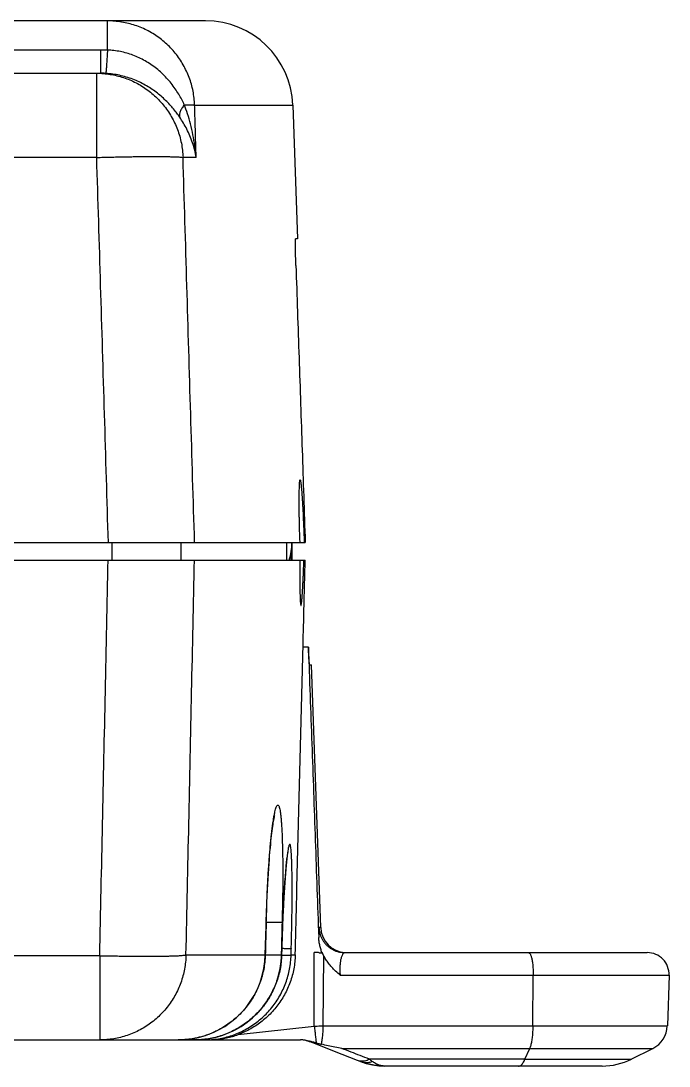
# Model space of a CAD drawing. Header units: inches. Extents: x 0 to 34, y 0 to 22.
# Drawn here: x 20.408 to 21.152, y 6.178 to 7.376 of the extents above; entities that cross this region are included whole.
import ezdxf

# ---------------------------------------------------------------- set-up
doc = ezdxf.new("R2010")
doc.units = ezdxf.units.IN
doc.header["$LTSCALE"] = 1.87
doc.header["$MEASUREMENT"] = 0
doc.layers.get('0').update_dxf_attribs({"linetype": 'CONTINUOUS'})

msp = doc.modelspace()

# ---------------------------------------------------------------- linework, layer by layer
at = {"color": 7, "linetype": 'CONTINUOUS'}
for p, q in [((20.6202, 7.3759), (19.1317, 7.3759)), ((20.5077, 7.3424), (20.5077, 7.3759)), ((20.4997, 7.3425), (19.32, 7.3425)), ((20.4997, 7.3425), (20.4997, 7.3159)), ((14.3255, 7.3159), (20.4997, 7.3159)), ((20.4954, 7.2193), (20.4954, 7.3159)), ((20.6076, 7.2793), (20.7201, 7.2793)), ((20.7201, 7.2793), (20.7255, 7.1259)), ((20.4954, 7.2193), (14.3298, 7.2193)), ((20.6094, 7.2193), (20.5943, 7.2193)), ((20.7255, 7.1259), (20.7233, 7.1259)), ((20.2516, 6.7779), (20.7344, 6.7779)), ((20.5128, 6.7779), (20.5128, 6.7579)), ((20.5919, 6.7779), (20.5919, 6.7579)), ((20.7194, 6.7579), (20.7193, 6.7779)), ((20.2514, 6.7579), (20.7344, 6.7579)), ((20.738, 6.6582), (20.7319, 6.6582)), ((20.7393, 6.6379), (20.7416, 6.6379)), ((20.7521, 6.3368), (20.7416, 6.6379)), ((20.7116, 6.3952), (20.712, 6.401)), ((20.7106, 6.3811), (20.7111, 6.3886)), ((20.7111, 6.3886), (20.7116, 6.3952)), ((20.71, 6.3726), (20.7106, 6.3811)), ((20.709, 6.3517), (20.7095, 6.3629)), ((20.7095, 6.3629), (20.71, 6.3726)), ((20.6896, 6.3425), (20.6897, 6.3424)), ((20.7521, 6.3368), (20.7501, 6.3368)), ((20.4989, 6.3044), (14.3299, 6.3044)), ((20.4989, 6.3044), (20.4989, 6.2079)), ((20.5977, 6.3052), (20.6886, 6.3052)), ((20.6886, 6.3052), (20.6886, 6.3052)), ((20.7069, 6.3052), (20.7073, 6.3052)), ((20.7075, 6.3125), (20.7073, 6.3052)), ((20.7074, 6.3052), (20.7073, 6.3052)), ((20.7075, 6.3121), (20.7075, 6.3125)), ((20.7182, 6.3052), (20.7184, 6.3125)), ((20.7182, 6.3052), (20.7229, 6.3052)), ((20.7448, 6.2237), (20.7448, 6.3079)), ((20.755, 6.2239), (20.7556, 6.3044)), ((20.7801, 6.3079), (21.1265, 6.3079)), ((20.7744, 6.282), (20.9957, 6.282)), ((20.9953, 6.2239), (20.9957, 6.282)), ((20.9957, 6.282), (21.1515, 6.282)), ((21.1515, 6.282), (21.1495, 6.2239)), ((20.6576, 6.214), (20.7448, 6.2237)), ((20.755, 6.2239), (21.1495, 6.2239)), ((14.2035, 6.2079), (20.7291, 6.2079)), ((20.7353, 6.2072), (20.7351, 6.2073)), ((20.739, 6.2062), (20.7407, 6.2056)), ((20.7765, 6.1981), (21.1329, 6.1981)), ((20.9863, 6.1858), (20.9917, 6.1981)), ((21.1082, 6.1858), (21.1329, 6.1981)), ((20.794, 6.1847), (20.7979, 6.1832)), ((20.9863, 6.1858), (20.8079, 6.1858)), ((21.0747, 6.1779), (20.8254, 6.1779))]:
    msp.add_line(p, q, dxfattribs=at)
for points in [[(20.6886, 6.3052), (20.6899, 6.3495), (20.6902, 6.3577), (20.6905, 6.3654), (20.6908, 6.3728), (20.6911, 6.3798), (20.6914, 6.3864), (20.6918, 6.3927), (20.6922, 6.3987), (20.6925, 6.4043), (20.6929, 6.4096), (20.6933, 6.4147), (20.6936, 6.4194), (20.694, 6.4238), (20.6944, 6.428), (20.6948, 6.4319), (20.6951, 6.4355), (20.6955, 6.4389), (20.6958, 6.4421), (20.6962, 6.445), (20.6965, 6.4477), (20.6968, 6.4503), (20.6971, 6.4526), (20.6975, 6.4547), (20.6978, 6.4566), (20.698, 6.4583), (20.6983, 6.4599), (20.6986, 6.4612), (20.6988, 6.4624), (20.699, 6.4633), (20.6992, 6.4641), (20.6993, 6.4646), (20.6994, 6.4649), (20.6994, 6.465)], [(20.712, 6.401), (20.7125, 6.406), (20.7127, 6.4082), (20.7129, 6.4103), (20.7131, 6.4122), (20.7133, 6.414), (20.7135, 6.4156), (20.7137, 6.4171), (20.7139, 6.4184), (20.714, 6.4195), (20.7142, 6.4205), (20.7143, 6.4213), (20.7144, 6.422), (20.7145, 6.4225), (20.7146, 6.4228), (20.7146, 6.4229)], [(20.7074, 6.3052), (20.7077, 6.3183), (20.7079, 6.3255), (20.7082, 6.3325), (20.7084, 6.3392), (20.7087, 6.3456), (20.709, 6.3517)], [(20.5888, 6.2079), (20.5961, 6.2081), (20.6042, 6.2091), (20.6122, 6.2107), (20.6201, 6.2129), (20.6277, 6.2158), (20.6351, 6.2193), (20.6422, 6.2234), (20.6489, 6.2281), (20.6553, 6.2333), (20.6611, 6.239), (20.6666, 6.2452), (20.6714, 6.2518), (20.6758, 6.2588), (20.6795, 6.2662), (20.6827, 6.2738), (20.6852, 6.2817), (20.687, 6.2897), (20.6882, 6.2979), (20.6886, 6.3052)], [(20.6077, 6.2079), (20.615, 6.2081), (20.6231, 6.2091), (20.6311, 6.2107), (20.6389, 6.2129), (20.6466, 6.2158), (20.6539, 6.2193), (20.661, 6.2234), (20.6677, 6.2281), (20.674, 6.2333), (20.6799, 6.239), (20.6853, 6.2452), (20.6902, 6.2518), (20.6945, 6.2588), (20.6983, 6.2662), (20.7014, 6.2738), (20.7039, 6.2817), (20.7057, 6.2897), (20.7069, 6.2979), (20.7074, 6.3052)], [(20.7353, 6.2072), (20.7369, 6.2068), (20.739, 6.2062)], [(20.7407, 6.2056), (20.7764, 6.1916), (20.794, 6.1847)], [(20.7979, 6.1832), (20.8042, 6.181), (20.8115, 6.1792), (20.8189, 6.1782), (20.8254, 6.1779)]]:
    msp.add_lwpolyline(points, dxfattribs=at)
for centre, radius, start, end in [((20.6202, 7.2759), 0.1, 2, 90), ((20.6522, 6.7779), 0.067, 342.6149, 360), ((20.7821, 6.3379), 0.03, 182, 266.2467), ((21.1265, 6.2829), 0.025, 358, 90), ((21.1195, 6.2249), 0.03, 296.566, 358), ((21.0747, 6.2529), 0.075, 270, 296.566)]:
    msp.add_arc(centre, radius, start, end, dxfattribs=at)
for points, knots in [([(20.6076, 7.2793), (20.6075, 7.282), (20.6071, 7.2874), (20.6059, 7.2954), (20.604, 7.3033), (20.6015, 7.311), (20.5983, 7.3184), (20.5946, 7.3256), (20.5903, 7.3324), (20.5855, 7.3389), (20.5802, 7.345), (20.5744, 7.3506), (20.5681, 7.3557), (20.5615, 7.3603), (20.5545, 7.3644), (20.5472, 7.3679), (20.5396, 7.3708), (20.5319, 7.373), (20.5239, 7.3747), (20.5158, 7.3756), (20.5104, 7.3759), (20.5077, 7.3759)], [0, 0, 0, 0, 0.052612, 0.105214, 0.15781, 0.210401, 0.26299, 0.315583, 0.368179, 0.420771, 0.473345, 0.525895, 0.578431, 0.630967, 0.683519, 0.736104, 0.78874, 0.841439, 0.894215, 0.947073, 1, 1, 1, 1]), ([(20.5077, 7.3424), (20.5068, 7.3424), (20.5051, 7.3425), (20.5024, 7.3425), (20.5006, 7.3425), (20.4997, 7.3425)], [0, 0, 0, 0, 0.333155, 0.66649, 1, 1, 1, 1]), ([(20.5077, 7.3424), (20.5076, 7.3413), (20.5075, 7.3391), (20.5073, 7.3358), (20.5071, 7.3327), (20.5069, 7.3298), (20.5067, 7.3271), (20.5066, 7.3246), (20.5064, 7.3224), (20.5063, 7.3204), (20.5061, 7.3188), (20.506, 7.3175), (20.506, 7.3166), (20.5058, 7.316), (20.5059, 7.3157), (20.5058, 7.3157)], [0, 0, 0, 0, 0.125427, 0.247135, 0.36374, 0.473892, 0.576314, 0.669822, 0.753338, 0.825895, 0.886657, 0.934921, 0.970132, 0.991893, 1, 1, 1, 1]), ([(20.5958, 7.2798), (20.5949, 7.2818), (20.5928, 7.2858), (20.5894, 7.292), (20.5853, 7.2982), (20.5807, 7.3044), (20.5755, 7.3104), (20.5699, 7.3161), (20.5639, 7.3213), (20.5575, 7.326), (20.5508, 7.3301), (20.544, 7.3337), (20.5369, 7.3367), (20.5298, 7.339), (20.5225, 7.3408), (20.5151, 7.3419), (20.5102, 7.3423), (20.5077, 7.3424)], [0, 0, 0, 0, 0.05753, 0.119893, 0.185798, 0.25416, 0.323907, 0.3941, 0.464198, 0.533794, 0.602664, 0.670659, 0.737742, 0.803968, 0.869552, 0.934807, 1, 1, 1, 1]), ([(20.4954, 7.3159), (20.498, 7.3159), (20.5032, 7.3156), (20.511, 7.3147), (20.5186, 7.3132), (20.5261, 7.311), (20.5334, 7.3083), (20.5405, 7.305), (20.5473, 7.3011), (20.5539, 7.2966), (20.5602, 7.2916), (20.5662, 7.2859), (20.5716, 7.2798), (20.5766, 7.2732), (20.581, 7.2663), (20.5848, 7.259), (20.588, 7.2515), (20.5906, 7.2437), (20.5925, 7.2357), (20.5938, 7.2276), (20.5942, 7.2221), (20.5943, 7.2193)], [0, 0, 0, 0, 0.051019, 0.102162, 0.153325, 0.204345, 0.255149, 0.306043, 0.357377, 0.409464, 0.462425, 0.516009, 0.569904, 0.623799, 0.677551, 0.73121, 0.78483, 0.838466, 0.892171, 0.945998, 1, 1, 1, 1]), ([(20.5058, 7.3157), (20.5051, 7.3157), (20.5038, 7.3158), (20.5018, 7.3158), (20.5004, 7.3159), (20.4997, 7.3159)], [0, 0, 0, 0, 0.332992, 0.666304, 1, 1, 1, 1]), ([(20.5906, 7.2654), (20.5895, 7.267), (20.5872, 7.2702), (20.5834, 7.275), (20.5791, 7.2799), (20.5744, 7.2848), (20.5692, 7.2896), (20.5635, 7.2942), (20.5574, 7.2985), (20.5509, 7.3025), (20.544, 7.306), (20.5368, 7.3091), (20.5293, 7.3116), (20.5216, 7.3136), (20.5137, 7.315), (20.5085, 7.3155), (20.5058, 7.3157)], [0, 0, 0, 0, 0.056351, 0.116624, 0.180363, 0.247109, 0.316429, 0.387826, 0.460934, 0.535567, 0.61152, 0.688529, 0.766237, 0.844211, 0.92219, 1, 1, 1, 1]), ([(20.5958, 7.2798), (20.5953, 7.2791), (20.5943, 7.2778), (20.593, 7.2758), (20.5919, 7.2738), (20.5911, 7.272), (20.5906, 7.2702), (20.5903, 7.2685), (20.5902, 7.2669), (20.5904, 7.2659), (20.5905, 7.2654)], [0, 0, 0, 0, 0.161077, 0.312155, 0.452664, 0.58225, 0.700941, 0.809252, 0.908322, 1, 1, 1, 1]), ([(20.6094, 7.2193), (20.609, 7.2238), (20.608, 7.2325), (20.6058, 7.2453), (20.603, 7.2575), (20.5997, 7.269), (20.5971, 7.2763), (20.5958, 7.2798)], [0, 0, 0, 0, 0.213689, 0.423897, 0.626865, 0.819532, 1, 1, 1, 1]), ([(20.5958, 7.2798), (20.5967, 7.2798), (20.5983, 7.2798), (20.6006, 7.2798), (20.6026, 7.2797), (20.6043, 7.2796), (20.6057, 7.2796), (20.6068, 7.2795), (20.6073, 7.2794), (20.6076, 7.2793)], [0, 0, 0, 0, 0.219445, 0.415923, 0.587595, 0.732951, 0.850732, 0.939963, 1, 1, 1, 1]), ([(20.6094, 7.2193), (20.6092, 7.226), (20.6088, 7.2393), (20.6082, 7.2593), (20.6078, 7.2727), (20.6076, 7.2793)], [0, 0, 0, 0, 0.333333, 0.666667, 1, 1, 1, 1]), ([(20.6094, 7.2193), (20.6089, 7.2222), (20.6078, 7.2278), (20.6054, 7.2361), (20.6023, 7.2441), (20.5988, 7.2517), (20.5949, 7.2588), (20.592, 7.2632), (20.5906, 7.2654)], [0, 0, 0, 0, 0.172111, 0.344203, 0.514684, 0.681685, 0.843911, 1, 1, 1, 1]), ([(20.4954, 7.2193), (20.498, 7.2194), (20.5032, 7.2196), (20.511, 7.2198), (20.5187, 7.2199), (20.5262, 7.2201), (20.5336, 7.2202), (20.5408, 7.2203), (20.5477, 7.2204), (20.5543, 7.2204), (20.5604, 7.2205), (20.5662, 7.2205), (20.5716, 7.2204), (20.5764, 7.2203), (20.5808, 7.2202), (20.5846, 7.2201), (20.5879, 7.22), (20.5905, 7.2198), (20.5926, 7.2196), (20.5938, 7.2194), (20.5943, 7.2193)], [0, 0, 0, 0, 0.079171, 0.157792, 0.235582, 0.312168, 0.387081, 0.459778, 0.529659, 0.59613, 0.658791, 0.717314, 0.771362, 0.820606, 0.864729, 0.903448, 0.936512, 0.963718, 0.984909, 1, 1, 1, 1]), ([(20.5087, 6.7779), (20.5073, 6.8269), (20.5043, 6.9251), (20.4999, 7.0722), (20.4969, 7.1703), (20.4954, 7.2193)], [0, 0, 0, 0, 0.333548, 0.666889, 1, 1, 1, 1]), ([(20.6076, 6.7779), (20.6061, 6.827), (20.6031, 6.9251), (20.5987, 7.0723), (20.5958, 7.1703), (20.5943, 7.2193)], [0, 0, 0, 0, 0.333618, 0.666951, 1, 1, 1, 1]), ([(20.7237, 7.0955), (20.7237, 7.0967), (20.7236, 7.099), (20.7235, 7.1023), (20.7234, 7.1056), (20.7233, 7.1088), (20.7233, 7.1117), (20.7232, 7.1145), (20.7232, 7.117), (20.7231, 7.1192), (20.7231, 7.1212), (20.7231, 7.1228), (20.7232, 7.124), (20.7232, 7.125), (20.7233, 7.1255), (20.7232, 7.1259), (20.7233, 7.1259)], [0, 0, 0, 0, 0.113793, 0.22553, 0.334031, 0.437839, 0.535929, 0.626985, 0.710054, 0.784127, 0.848312, 0.90193, 0.944269, 0.974919, 0.993494, 1, 1, 1, 1]), ([(20.7237, 7.0955), (20.7249, 7.0603), (20.7273, 6.9897), (20.7309, 6.8838), (20.7332, 6.8132), (20.7344, 6.7779)], [0, 0, 0, 0, 0.333123, 0.666457, 1, 1, 1, 1]), ([(20.7285, 6.7779), (20.7284, 6.78), (20.7282, 6.7843), (20.728, 6.7907), (20.7279, 6.797), (20.7277, 6.8031), (20.7276, 6.809), (20.7276, 6.8147), (20.7275, 6.8201), (20.7275, 6.8251), (20.7275, 6.8297), (20.7275, 6.834), (20.7276, 6.8378), (20.7277, 6.8411), (20.7278, 6.8439), (20.7279, 6.8461), (20.728, 6.8479), (20.7283, 6.8489), (20.7283, 6.8498), (20.7285, 6.8498), (20.7285, 6.8498)], [0, 0, 0, 0, 0.089387, 0.17837, 0.26587, 0.350854, 0.433122, 0.512168, 0.587023, 0.656843, 0.721534, 0.780603, 0.833321, 0.87916, 0.918104, 0.949764, 0.97376, 0.989946, 0.998496, 1, 1, 1, 1]), ([(20.7285, 6.8498), (20.7286, 6.8498), (20.7288, 6.8498), (20.7289, 6.8489), (20.7292, 6.8479), (20.7294, 6.8461), (20.7297, 6.8439), (20.7299, 6.8411), (20.7302, 6.8378), (20.7305, 6.834), (20.7308, 6.8298), (20.7311, 6.8251), (20.7314, 6.8201), (20.7317, 6.8147), (20.732, 6.809), (20.7322, 6.8031), (20.7325, 6.797), (20.7328, 6.7907), (20.733, 6.7843), (20.7332, 6.78), (20.7332, 6.7779)], [0, 0, 0, 0, 0.001474, 0.010057, 0.02627, 0.050288, 0.081969, 0.12094, 0.166807, 0.219557, 0.278663, 0.343394, 0.413248, 0.488128, 0.567188, 0.649454, 0.734413, 0.821856, 0.910746, 1, 1, 1, 1]), ([(20.7133, 6.7579), (20.7133, 6.7595), (20.7133, 6.7628), (20.7132, 6.7678), (20.7132, 6.7728), (20.7132, 6.7762), (20.7132, 6.7779)], [0, 0, 0, 0, 0.245651, 0.495027, 0.746892, 1, 1, 1, 1]), ([(20.4989, 6.3044), (20.4999, 6.3547), (20.5021, 6.4555), (20.5053, 6.6067), (20.5074, 6.7074), (20.5085, 6.7579)], [0, 0, 0, 0, 0.333196, 0.666529, 1, 1, 1, 1]), ([(20.5977, 6.3052), (20.5988, 6.3555), (20.601, 6.4561), (20.6042, 6.6069), (20.6063, 6.7075), (20.6074, 6.7579)], [0, 0, 0, 0, 0.333136, 0.666469, 1, 1, 1, 1]), ([(20.718, 6.7651), (20.718, 6.7643), (20.718, 6.7619), (20.7179, 6.7595), (20.7179, 6.7579)], [0, 0, 0, 0, 0.3247, 1, 1, 1, 1]), ([(20.7283, 6.7579), (20.7283, 6.7558), (20.7283, 6.7519), (20.7282, 6.746), (20.7282, 6.7404), (20.7282, 6.7351), (20.7282, 6.7302), (20.7282, 6.7256), (20.7283, 6.7214), (20.7284, 6.7177), (20.7285, 6.7145), (20.7286, 6.7117), (20.7288, 6.7095), (20.7289, 6.7078), (20.7292, 6.7068), (20.7292, 6.706), (20.7294, 6.7059), (20.7295, 6.7059)], [0, 0, 0, 0, 0.11615, 0.228711, 0.336334, 0.437894, 0.533271, 0.621561, 0.701724, 0.773192, 0.83581, 0.888813, 0.93164, 0.964217, 0.986339, 0.997955, 1, 1, 1, 1]), ([(20.7295, 6.7059), (20.7295, 6.7059), (20.7298, 6.7059), (20.7298, 6.7068), (20.7301, 6.7078), (20.7303, 6.7095), (20.7306, 6.7117), (20.7308, 6.7145), (20.731, 6.7177), (20.7313, 6.7214), (20.7315, 6.7256), (20.7318, 6.7302), (20.732, 6.7351), (20.7323, 6.7404), (20.7325, 6.746), (20.7327, 6.7519), (20.7329, 6.7558), (20.7329, 6.7579)], [0, 0, 0, 0, 0.002018, 0.013666, 0.035809, 0.068401, 0.111236, 0.164247, 0.226872, 0.29835, 0.378525, 0.466825, 0.562208, 0.663767, 0.771377, 0.883906, 1, 1, 1, 1]), ([(20.7321, 6.6682), (20.7324, 6.6781), (20.7329, 6.6981), (20.7336, 6.728), (20.7341, 6.7479), (20.7344, 6.7579)], [0, 0, 0, 0, 0.333302, 0.666635, 1, 1, 1, 1]), ([(20.7319, 6.6582), (20.7319, 6.6593), (20.732, 6.6615), (20.732, 6.6648), (20.7321, 6.667), (20.7321, 6.6682)], [0, 0, 0, 0, 0.324901, 0.659512, 1, 1, 1, 1]), ([(20.7229, 6.3052), (20.7239, 6.3444), (20.7259, 6.4228), (20.7289, 6.5405), (20.7309, 6.6189), (20.7319, 6.6582)], [0, 0, 0, 0, 0.333168, 0.666502, 1, 1, 1, 1]), ([(20.7393, 6.6379), (20.7393, 6.6379), (20.7392, 6.6382), (20.7391, 6.6387), (20.7391, 6.6397), (20.7389, 6.6409), (20.7388, 6.6426), (20.7387, 6.6445), (20.7386, 6.6468), (20.7384, 6.6493), (20.7383, 6.6521), (20.7381, 6.6551), (20.738, 6.6571), (20.738, 6.6582)], [0, 0, 0, 0, 0.009941, 0.03808, 0.084331, 0.147799, 0.228325, 0.325063, 0.436293, 0.560449, 0.697309, 0.844719, 1, 1, 1, 1]), ([(20.738, 6.6582), (20.7393, 6.6212), (20.742, 6.5473), (20.7459, 6.4364), (20.7485, 6.3624), (20.7499, 6.3254)], [0, 0, 0, 0, 0.333141, 0.666475, 1, 1, 1, 1]), ([(20.6989, 6.4653), (20.6991, 6.4665), (20.6996, 6.4689), (20.7003, 6.472), (20.7011, 6.4744), (20.7018, 6.476), (20.7025, 6.4771), (20.7036, 6.4771), (20.7042, 6.4759), (20.7048, 6.4744), (20.7053, 6.472), (20.7059, 6.4689), (20.7064, 6.465), (20.7068, 6.4604), (20.7072, 6.4551), (20.7076, 6.4492), (20.7079, 6.4426), (20.7081, 6.4354), (20.7083, 6.4277), (20.7085, 6.4196), (20.7086, 6.4109), (20.7086, 6.4018), (20.7086, 6.3924), (20.7086, 6.3827), (20.7085, 6.3728), (20.7083, 6.3627), (20.7081, 6.3526), (20.7079, 6.3459), (20.7078, 6.3425)], [0, 0, 0, 0, 0.026655, 0.048379, 0.065096, 0.07688, 0.084126, 0.088843, 0.095865, 0.107375, 0.123803, 0.145233, 0.171591, 0.202747, 0.23856, 0.278838, 0.323308, 0.371682, 0.423689, 0.479074, 0.537569, 0.598903, 0.662674, 0.728378, 0.795491, 0.863481, 0.931822, 1, 1, 1, 1]), ([(20.6896, 6.3425), (20.6897, 6.3459), (20.6899, 6.3526), (20.6903, 6.3627), (20.6907, 6.3728), (20.6911, 6.3827), (20.6917, 6.3924), (20.6922, 6.4018), (20.6929, 6.4109), (20.6935, 6.4196), (20.6942, 6.4278), (20.6949, 6.4355), (20.6957, 6.4426), (20.6964, 6.4492), (20.6972, 6.4551), (20.698, 6.4604), (20.6985, 6.4636), (20.6988, 6.4651)], [0, 0, 0, 0, 0.082129, 0.164489, 0.246464, 0.327418, 0.406713, 0.483716, 0.557819, 0.628537, 0.695536, 0.758491, 0.81709, 0.871002, 0.919875, 0.963377, 1, 1, 1, 1]), ([(20.7143, 6.4229), (20.7141, 6.4216), (20.7137, 6.4187), (20.7132, 6.4141), (20.7126, 6.4089), (20.7121, 6.4031), (20.7116, 6.3967), (20.7111, 6.3898), (20.7106, 6.3824), (20.7101, 6.3746), (20.7096, 6.3664), (20.7092, 6.3579), (20.7088, 6.349), (20.7084, 6.34), (20.7081, 6.3309), (20.7078, 6.3217), (20.7076, 6.3156), (20.7075, 6.3125)], [0, 0, 0, 0, 0.036015, 0.07794, 0.125551, 0.178525, 0.236486, 0.299069, 0.36596, 0.43681, 0.511264, 0.588827, 0.668862, 0.750687, 0.833612, 0.916949, 1, 1, 1, 1]), ([(20.7184, 6.3125), (20.7185, 6.3156), (20.7186, 6.3217), (20.7188, 6.3309), (20.719, 6.34), (20.7192, 6.3491), (20.7193, 6.3579), (20.7193, 6.3664), (20.7194, 6.3746), (20.7194, 6.3825), (20.7194, 6.3898), (20.7193, 6.3967), (20.7192, 6.4031), (20.7191, 6.409), (20.7189, 6.4142), (20.7187, 6.4188), (20.7185, 6.4227), (20.7182, 6.426), (20.7179, 6.4285), (20.7175, 6.4304), (20.7173, 6.4315), (20.7167, 6.4323), (20.716, 6.4315), (20.7157, 6.4304), (20.7152, 6.4285), (20.7147, 6.426), (20.7144, 6.424), (20.7143, 6.423)], [0, 0, 0, 0, 0.070989, 0.142217, 0.213083, 0.282998, 0.351373, 0.417621, 0.4812, 0.541685, 0.598771, 0.652155, 0.701562, 0.74668, 0.787188, 0.822811, 0.853358, 0.878659, 0.898558, 0.91299, 0.922029, 0.926304, 0.930778, 0.940098, 0.954814, 0.974985, 1, 1, 1, 1]), ([(20.6896, 6.3425), (20.6895, 6.3384), (20.6893, 6.3301), (20.6889, 6.3177), (20.6887, 6.3094), (20.6886, 6.3052)], [0, 0, 0, 0, 0.333238, 0.666571, 1, 1, 1, 1]), ([(20.7078, 6.3425), (20.7077, 6.3425), (20.7074, 6.3424), (20.7066, 6.3424), (20.7055, 6.3424), (20.7041, 6.3424), (20.7024, 6.3424), (20.7003, 6.3424), (20.698, 6.3424), (20.6955, 6.3425), (20.6927, 6.3425), (20.6907, 6.3425), (20.6898, 6.3426)], [0, 0, 0, 0, 0.020817, 0.061267, 0.121191, 0.199843, 0.296294, 0.409426, 0.537939, 0.680536, 0.835385, 1, 1, 1, 1]), ([(20.7078, 6.3425), (20.7077, 6.3383), (20.7075, 6.3301), (20.7072, 6.3177), (20.707, 6.3094), (20.7069, 6.3052)], [0, 0, 0, 0, 0.333333, 0.666667, 1, 1, 1, 1]), ([(20.7501, 6.3368), (20.7501, 6.3368), (20.7501, 6.3363), (20.7499, 6.3357), (20.7499, 6.3345), (20.7499, 6.3328), (20.7499, 6.3307), (20.7499, 6.3282), (20.7499, 6.3264), (20.7499, 6.3254)], [0, 0, 0, 0, 0.02222, 0.085873, 0.191931, 0.339161, 0.525304, 0.747166, 1, 1, 1, 1]), ([(20.7501, 6.3368), (20.7502, 6.3357), (20.7504, 6.3335), (20.751, 6.3303), (20.752, 6.3272), (20.7534, 6.3241), (20.755, 6.3213), (20.757, 6.3186), (20.7592, 6.3162), (20.7617, 6.3141), (20.7644, 6.3122), (20.7673, 6.3106), (20.7704, 6.3094), (20.7736, 6.3085), (20.7768, 6.308), (20.779, 6.3079), (20.7801, 6.3079)], [0, 0, 0, 0, 0.071433, 0.142865, 0.214298, 0.28573, 0.357161, 0.428591, 0.500021, 0.571449, 0.642877, 0.714303, 0.785728, 0.857153, 0.928577, 1, 1, 1, 1]), ([(20.7536, 6.3078), (20.7531, 6.3093), (20.7521, 6.3122), (20.7509, 6.3167), (20.7502, 6.3211), (20.7499, 6.324), (20.7499, 6.3254)], [0, 0, 0, 0, 0.257307, 0.51736, 0.768725, 1, 1, 1, 1]), ([(20.4989, 6.3044), (20.5016, 6.3043), (20.507, 6.3042), (20.5152, 6.3041), (20.5231, 6.304), (20.5309, 6.3039), (20.5385, 6.3038), (20.5459, 6.3038), (20.553, 6.3038), (20.5597, 6.3038), (20.566, 6.3038), (20.5717, 6.3039), (20.5768, 6.304), (20.5814, 6.3041), (20.5853, 6.3043), (20.5888, 6.3044), (20.5918, 6.3046), (20.5942, 6.3048), (20.5962, 6.305), (20.5973, 6.3051), (20.5977, 6.3052)], [0, 0, 0, 0, 0.08319, 0.16527, 0.245921, 0.324834, 0.401698, 0.476188, 0.54796, 0.616429, 0.680351, 0.738587, 0.790361, 0.835854, 0.875798, 0.910751, 0.940974, 0.966144, 0.985874, 1, 1, 1, 1]), ([(20.5977, 6.3052), (20.5977, 6.3025), (20.5973, 6.2971), (20.5961, 6.2891), (20.5943, 6.2812), (20.5918, 6.2734), (20.5888, 6.2659), (20.5851, 6.2586), (20.5809, 6.2517), (20.5761, 6.2452), (20.5708, 6.239), (20.565, 6.2334), (20.5588, 6.2282), (20.5522, 6.2235), (20.5453, 6.2194), (20.538, 6.2159), (20.5305, 6.213), (20.5228, 6.2107), (20.5149, 6.2091), (20.5069, 6.2081), (20.5015, 6.2079), (20.4989, 6.2079)], [0, 0, 0, 0, 0.052876, 0.105762, 0.158646, 0.211516, 0.264363, 0.317179, 0.369957, 0.422693, 0.475383, 0.528026, 0.580624, 0.633178, 0.68569, 0.738162, 0.790595, 0.842993, 0.895358, 0.947693, 1, 1, 1, 1]), ([(20.7069, 6.3052), (20.7069, 6.3025), (20.7065, 6.2971), (20.7053, 6.289), (20.7035, 6.2811), (20.701, 6.2733), (20.6979, 6.2658), (20.6942, 6.2586), (20.6899, 6.2517), (20.6851, 6.2451), (20.6798, 6.239), (20.674, 6.2334), (20.6677, 6.2282), (20.6611, 6.2235), (20.6541, 6.2194), (20.6468, 6.2159), (20.6392, 6.213), (20.6314, 6.2107), (20.6235, 6.2091), (20.6156, 6.2081), (20.6103, 6.2079), (20.6077, 6.2079)], [0, 0, 0, 0, 0.052872, 0.105798, 0.158737, 0.211664, 0.264559, 0.317399, 0.370167, 0.422864, 0.475507, 0.528113, 0.580705, 0.633306, 0.685936, 0.7386, 0.791285, 0.843974, 0.896651, 0.949299, 1, 1, 1, 1]), ([(20.6187, 6.2079), (20.6214, 6.2079), (20.6268, 6.2081), (20.6348, 6.2091), (20.6428, 6.2107), (20.6505, 6.213), (20.6581, 6.2159), (20.6653, 6.2194), (20.6723, 6.2235), (20.6789, 6.2281), (20.6852, 6.2333), (20.691, 6.2389), (20.6963, 6.2451), (20.7011, 6.2516), (20.7054, 6.2585), (20.7091, 6.2658), (20.7122, 6.2733), (20.7147, 6.2811), (20.7166, 6.289), (20.7178, 6.2971), (20.7181, 6.3025), (20.7182, 6.3052)], [0, 0, 0, 0, 0.052616, 0.105153, 0.157628, 0.210053, 0.262443, 0.314815, 0.367192, 0.419598, 0.472062, 0.524613, 0.57726, 0.629988, 0.682773, 0.735596, 0.788448, 0.841323, 0.894212, 0.947109, 1, 1, 1, 1]), ([(20.6886, 6.3052), (20.6885, 6.3025), (20.6881, 6.2971), (20.6869, 6.289), (20.685, 6.2811), (20.6825, 6.2733), (20.6794, 6.2658), (20.6757, 6.2585), (20.6714, 6.2516), (20.6665, 6.2451), (20.6612, 6.2389), (20.6553, 6.2333), (20.6491, 6.2281), (20.6424, 6.2235), (20.6356, 6.2194), (20.6308, 6.2172), (20.6285, 6.2161)], [0, 0, 0, 0, 0.071352, 0.143221, 0.215104, 0.286992, 0.358878, 0.430752, 0.502599, 0.574396, 0.646115, 0.71774, 0.789265, 0.860706, 0.932078, 1, 1, 1, 1]), ([(20.7073, 6.3052), (20.7072, 6.3025), (20.7069, 6.2971), (20.7057, 6.289), (20.7038, 6.2811), (20.7013, 6.2733), (20.6982, 6.2658), (20.6944, 6.2585), (20.6901, 6.2516), (20.6853, 6.245), (20.6799, 6.2389), (20.6741, 6.2333), (20.6679, 6.2281), (20.6615, 6.2236), (20.6571, 6.221), (20.655, 6.2199)], [0, 0, 0, 0, 0.077797, 0.15561, 0.233419, 0.311217, 0.388993, 0.466741, 0.544443, 0.622068, 0.699584, 0.776968, 0.854218, 0.931361, 1, 1, 1, 1]), ([(20.7229, 6.3052), (20.7229, 6.3026), (20.7225, 6.2973), (20.7214, 6.2894), (20.7196, 6.2817), (20.7172, 6.2741), (20.7142, 6.2667), (20.7107, 6.2596), (20.7066, 6.2528), (20.702, 6.2463), (20.6968, 6.2403), (20.6913, 6.2346), (20.6852, 6.2294), (20.6788, 6.2248), (20.6721, 6.2206), (20.665, 6.217), (20.6601, 6.2149), (20.6576, 6.214)], [0, 0, 0, 0, 0.066668, 0.133428, 0.20007, 0.266725, 0.333473, 0.400103, 0.466731, 0.533458, 0.600072, 0.66669, 0.733409, 0.800019, 0.866643, 0.933373, 1, 1, 1, 1]), ([(20.7069, 6.3052), (20.7068, 6.3052), (20.7064, 6.3051), (20.7057, 6.3051), (20.7046, 6.305), (20.7032, 6.305), (20.7014, 6.3049), (20.6994, 6.3049), (20.6971, 6.3049), (20.6945, 6.3049), (20.6917, 6.3049), (20.6898, 6.305), (20.6888, 6.305)], [0, 0, 0, 0, 0.020971, 0.061683, 0.121834, 0.200737, 0.297446, 0.410784, 0.539367, 0.681618, 0.835794, 1, 1, 1, 1]), ([(20.7074, 6.3049), (20.708, 6.3049), (20.7094, 6.3049), (20.7115, 6.3049), (20.7133, 6.3049), (20.7149, 6.305), (20.7162, 6.305), (20.7172, 6.3051), (20.7178, 6.3051), (20.7181, 6.3052), (20.7182, 6.3052)], [0, 0, 0, 0, 0.186544, 0.385149, 0.559031, 0.706194, 0.824961, 0.914005, 0.972411, 1, 1, 1, 1]), ([(20.7184, 6.3125), (20.7184, 6.3123), (20.7181, 6.3116), (20.7174, 6.3124), (20.7164, 6.3123), (20.7151, 6.3124), (20.7136, 6.3124), (20.7117, 6.3124), (20.7096, 6.3125), (20.7082, 6.3125), (20.7076, 6.3125)], [0, 0, 0, 0, 0.059591, 0.121463, 0.206732, 0.32028, 0.461142, 0.627804, 0.818452, 1, 1, 1, 1]), ([(20.7505, 6.3078), (20.7499, 6.3079), (20.7486, 6.3079), (20.7467, 6.3079), (20.7454, 6.3079), (20.7448, 6.3079)], [0, 0, 0, 0, 0.334345, 0.667172, 1, 1, 1, 1]), ([(20.7505, 6.3078), (20.7508, 6.3078), (20.7515, 6.3078), (20.7526, 6.3078), (20.7533, 6.3078), (20.7536, 6.3078)], [0, 0, 0, 0, 0.339828, 0.670355, 1, 1, 1, 1]), ([(20.7556, 6.3044), (20.7556, 6.3045), (20.7555, 6.3047), (20.7553, 6.305), (20.7551, 6.3053), (20.755, 6.3056), (20.7548, 6.306), (20.7547, 6.3063), (20.7545, 6.3066), (20.7544, 6.307), (20.7542, 6.3074), (20.7541, 6.3079), (20.7537, 6.3079), (20.7535, 6.3079)], [0, 0, 0, 0, 0.083739, 0.166585, 0.24942, 0.333125, 0.418468, 0.505605, 0.594479, 0.68505, 0.779302, 0.894906, 1, 1, 1, 1]), ([(20.7744, 6.282), (20.7727, 6.2835), (20.7693, 6.2865), (20.7649, 6.2911), (20.7611, 6.2956), (20.7581, 6.3), (20.7564, 6.3029), (20.7556, 6.3044)], [0, 0, 0, 0, 0.238485, 0.455649, 0.653639, 0.834437, 1, 1, 1, 1]), ([(20.7801, 6.3079), (20.7798, 6.3079), (20.7792, 6.3077), (20.7783, 6.3072), (20.7776, 6.3063), (20.7769, 6.3052), (20.7762, 6.3038), (20.7757, 6.3022), (20.7752, 6.3004), (20.7748, 6.2985), (20.7745, 6.2964), (20.7743, 6.2941), (20.7742, 6.2918), (20.7741, 6.2894), (20.7741, 6.287), (20.7742, 6.2845), (20.7744, 6.2828), (20.7744, 6.282)], [0, 0, 0, 0, 0.031784, 0.066486, 0.106966, 0.154258, 0.208505, 0.269302, 0.335969, 0.407772, 0.484043, 0.564218, 0.647715, 0.733791, 0.821699, 0.910713, 1, 1, 1, 1]), ([(20.9903, 6.3079), (20.9905, 6.3079), (20.991, 6.3077), (20.9916, 6.3072), (20.9922, 6.3063), (20.9928, 6.3052), (20.9933, 6.3038), (20.9938, 6.3021), (20.9943, 6.3002), (20.9947, 6.298), (20.995, 6.2956), (20.9953, 6.2931), (20.9955, 6.2904), (20.9957, 6.2877), (20.9957, 6.2848), (20.9958, 6.2829), (20.9957, 6.282)], [0, 0, 0, 0, 0.023591, 0.052393, 0.089289, 0.135375, 0.190849, 0.25544, 0.328584, 0.409517, 0.497318, 0.590948, 0.689268, 0.791066, 0.895076, 1, 1, 1, 1]), ([(20.655, 6.2199), (20.6547, 6.2198), (20.6521, 6.2183), (20.647, 6.2159), (20.6394, 6.213), (20.6317, 6.2107), (20.6238, 6.2091), (20.6161, 6.2081), (20.6112, 6.2079), (20.6089, 6.2079)], [0, 0, 0, 0, 0.018353, 0.186119, 0.353847, 0.521588, 0.689401, 0.857328, 1, 1, 1, 1]), ([(20.7448, 6.2237), (20.7459, 6.2237), (20.7482, 6.2238), (20.7516, 6.2239), (20.7539, 6.2239), (20.755, 6.2239)], [0, 0, 0, 0, 0.335827, 0.669807, 1, 1, 1, 1]), ([(20.7448, 6.2237), (20.7449, 6.2227), (20.7451, 6.2207), (20.7454, 6.2177), (20.7458, 6.2148), (20.7461, 6.212), (20.7464, 6.2093), (20.7467, 6.2068), (20.7469, 6.2052), (20.7469, 6.2044)], [0, 0, 0, 0, 0.157269, 0.312343, 0.463606, 0.609484, 0.748459, 0.879085, 1, 1, 1, 1]), ([(20.7529, 6.2029), (20.7531, 6.2036), (20.7534, 6.2051), (20.7538, 6.2074), (20.7542, 6.2099), (20.7544, 6.2125), (20.7547, 6.2152), (20.7549, 6.2181), (20.755, 6.221), (20.755, 6.2229), (20.755, 6.2239)], [0, 0, 0, 0, 0.102417, 0.213389, 0.331969, 0.457113, 0.587699, 0.722538, 0.860395, 1, 1, 1, 1]), ([(20.9953, 6.2239), (20.9953, 6.2228), (20.9953, 6.2207), (20.9951, 6.2176), (20.9949, 6.2145), (20.9946, 6.2116), (20.9943, 6.2088), (20.9939, 6.2062), (20.9934, 6.2038), (20.9929, 6.2017), (20.9924, 6.1998), (20.9919, 6.1986), (20.9917, 6.1981)], [0, 0, 0, 0, 0.122327, 0.24296, 0.360509, 0.473701, 0.581318, 0.682225, 0.775381, 0.85987, 0.93493, 1, 1, 1, 1]), ([(20.601, 6.2086), (20.5996, 6.2084), (20.5981, 6.2083), (20.5966, 6.2082), (20.5964, 6.2082)], [0, 0, 0, 0, 0.902814, 1, 1, 1, 1]), ([(20.6084, 6.2098), (20.6072, 6.2096), (20.6059, 6.2093), (20.6047, 6.2091), (20.6046, 6.2091)], [0, 0, 0, 0, 0.91547, 1, 1, 1, 1]), ([(20.6069, 6.208), (20.6067, 6.2082), (20.6064, 6.2086), (20.6061, 6.2091), (20.606, 6.2094)], [0, 0, 0, 0, 0.434764, 1, 1, 1, 1]), ([(20.6156, 6.2115), (20.6146, 6.2113), (20.6137, 6.211), (20.6127, 6.2108), (20.6126, 6.2108)], [0, 0, 0, 0, 0.930073, 1, 1, 1, 1]), ([(20.6173, 6.2084), (20.6175, 6.2082), (20.6179, 6.208), (20.6184, 6.2079), (20.6187, 6.2079)], [0, 0, 0, 0, 0.440668, 1, 1, 1, 1]), ([(20.6224, 6.2137), (20.6218, 6.2135), (20.6211, 6.2133), (20.6205, 6.2131), (20.6204, 6.213)], [0, 0, 0, 0, 0.938073, 1, 1, 1, 1]), ([(20.623, 6.2079), (20.6254, 6.2079), (20.6301, 6.208), (20.6371, 6.2088), (20.6441, 6.21), (20.6509, 6.2117), (20.6554, 6.2132), (20.6576, 6.214)], [0, 0, 0, 0, 0.200068, 0.400149, 0.60026, 0.800194, 1, 1, 1, 1]), ([(20.7351, 6.2073), (20.7345, 6.2074), (20.7333, 6.2076), (20.7321, 6.2077), (20.7316, 6.2078)], [0, 0, 0, 0, 0.556787, 1, 1, 1, 1]), ([(20.7461, 6.2046), (20.7448, 6.205), (20.7422, 6.2056), (20.7386, 6.2065), (20.7364, 6.207), (20.7353, 6.2072)], [0, 0, 0, 0, 0.369943, 0.709427, 1, 1, 1, 1]), ([(20.7407, 6.2056), (20.7412, 6.2054), (20.7423, 6.2051), (20.7442, 6.2047), (20.7454, 6.2046), (20.7461, 6.2046)], [0, 0, 0, 0, 0.304506, 0.649401, 1, 1, 1, 1]), ([(20.7461, 6.2046), (20.7462, 6.2046), (20.7464, 6.2046), (20.7467, 6.2045), (20.7468, 6.2044), (20.7469, 6.2044)], [0, 0, 0, 0, 0.332371, 0.665708, 1, 1, 1, 1]), ([(20.7469, 6.2044), (20.7476, 6.2042), (20.7489, 6.2039), (20.7509, 6.2034), (20.7523, 6.2031), (20.7529, 6.2029)], [0, 0, 0, 0, 0.335722, 0.668825, 1, 1, 1, 1]), ([(20.7765, 6.1981), (20.7738, 6.1985), (20.7685, 6.1995), (20.7606, 6.2011), (20.7555, 6.2023), (20.7529, 6.2029)], [0, 0, 0, 0, 0.338649, 0.674005, 1, 1, 1, 1]), ([(20.8079, 6.1858), (20.8044, 6.1871), (20.7974, 6.1899), (20.787, 6.194), (20.78, 6.1967), (20.7765, 6.1981)], [0, 0, 0, 0, 0.333371, 0.666704, 1, 1, 1, 1]), ([(20.794, 6.1847), (20.7946, 6.1844), (20.796, 6.184), (20.7983, 6.1837), (20.8007, 6.1837), (20.8031, 6.184), (20.8055, 6.1847), (20.8071, 6.1854), (20.8079, 6.1858)], [0, 0, 0, 0, 0.147263, 0.307517, 0.471536, 0.640897, 0.816795, 1, 1, 1, 1]), ([(20.8254, 6.1779), (20.8231, 6.1779), (20.8184, 6.1781), (20.8114, 6.1791), (20.8045, 6.1808), (20.8, 6.1823), (20.7979, 6.1832)], [0, 0, 0, 0, 0.241094, 0.498516, 0.754021, 1, 1, 1, 1]), ([(20.7984, 6.183), (20.7989, 6.1828), (20.8001, 6.1824), (20.802, 6.182), (20.8043, 6.1819), (20.8066, 6.1821), (20.809, 6.1825), (20.8105, 6.1829), (20.8113, 6.1832)], [0, 0, 0, 0, 0.111933, 0.283, 0.456391, 0.633149, 0.814138, 1, 1, 1, 1]), ([(20.8113, 6.1832), (20.8109, 6.1835), (20.8102, 6.184), (20.8091, 6.1849), (20.8083, 6.1855), (20.8079, 6.1858)], [0, 0, 0, 0, 0.307106, 0.640191, 1, 1, 1, 1]), ([(20.8254, 6.1779), (20.8243, 6.1779), (20.8219, 6.1781), (20.8183, 6.1791), (20.8147, 6.1809), (20.8124, 6.1824), (20.8113, 6.1832)], [0, 0, 0, 0, 0.214839, 0.466526, 0.727432, 1, 1, 1, 1]), ([(20.979, 6.1779), (20.9795, 6.1779), (20.9804, 6.178), (20.9816, 6.1787), (20.9829, 6.1799), (20.9841, 6.1815), (20.9853, 6.1835), (20.986, 6.185), (20.9863, 6.1858)], [0, 0, 0, 0, 0.113363, 0.239247, 0.386695, 0.561071, 0.765124, 1, 1, 1, 1]), ([(20.9863, 6.1858), (20.99, 6.1858), (20.9973, 6.1858), (21.008, 6.1858), (21.0185, 6.1858), (21.0286, 6.1858), (21.0383, 6.1858), (21.0475, 6.1858), (21.0562, 6.1858), (21.0644, 6.1858), (21.072, 6.1858), (21.0789, 6.1858), (21.0852, 6.1858), (21.0908, 6.1858), (21.0956, 6.1858), (21.0996, 6.1858), (21.1028, 6.1858), (21.1055, 6.1858), (21.1068, 6.1858), (21.1081, 6.1858), (21.1081, 6.1858)], [0, 0, 0, 0, 0.090353, 0.178763, 0.264748, 0.347845, 0.427605, 0.503598, 0.575416, 0.642674, 0.705013, 0.762102, 0.813639, 0.85935, 0.898995, 0.932362, 0.959274, 0.979583, 0.993183, 1, 1, 1, 1])]:
    msp.add_open_spline(points, degree=3, knots=knots, dxfattribs=at)
for points in [[(20.6988, 6.4651), (20.6988, 6.4652), (20.6988, 6.4652), (20.6989, 6.4653)], [(20.7143, 6.423), (20.7143, 6.423), (20.7143, 6.4229), (20.7143, 6.4229)], [(20.6886, 6.3052), (20.6886, 6.3052), (20.6886, 6.3052), (20.6886, 6.3052)], [(20.6888, 6.305), (20.6887, 6.305), (20.6887, 6.305), (20.6886, 6.305)], [(20.59, 6.2079), (20.5896, 6.2079), (20.5892, 6.2079), (20.5888, 6.2079)], [(20.5964, 6.2082), (20.5943, 6.208), (20.5921, 6.2079), (20.59, 6.2079)], [(20.6046, 6.2091), (20.6034, 6.2089), (20.6022, 6.2088), (20.601, 6.2086)], [(20.6074, 6.2079), (20.6072, 6.2079), (20.607, 6.2079), (20.6069, 6.208)], [(20.6077, 6.2079), (20.6076, 6.2079), (20.6075, 6.2079), (20.6074, 6.2079)], [(20.6089, 6.2079), (20.6085, 6.2079), (20.6081, 6.2079), (20.6077, 6.2079)], [(20.6126, 6.2108), (20.6112, 6.2104), (20.6098, 6.2101), (20.6084, 6.2098)], [(20.6204, 6.213), (20.6188, 6.2125), (20.6172, 6.212), (20.6156, 6.2115)], [(20.6281, 6.216), (20.6262, 6.2152), (20.6243, 6.2144), (20.6224, 6.2137)], [(20.6285, 6.2161), (20.6283, 6.2161), (20.6282, 6.216), (20.6281, 6.216)], [(20.7312, 6.2078), (20.7305, 6.2078), (20.7298, 6.2079), (20.7291, 6.2079)], [(20.7316, 6.2078), (20.7315, 6.2078), (20.7313, 6.2078), (20.7312, 6.2078)], [(20.7979, 6.1832), (20.7981, 6.1831), (20.7982, 6.183), (20.7984, 6.183)], [(20.8259, 6.1779), (20.8257, 6.1779), (20.8255, 6.1779), (20.8254, 6.1779)]]:
    msp.add_open_spline(points, degree=3, dxfattribs=at)

doc.saveas('drawing.dxf')
